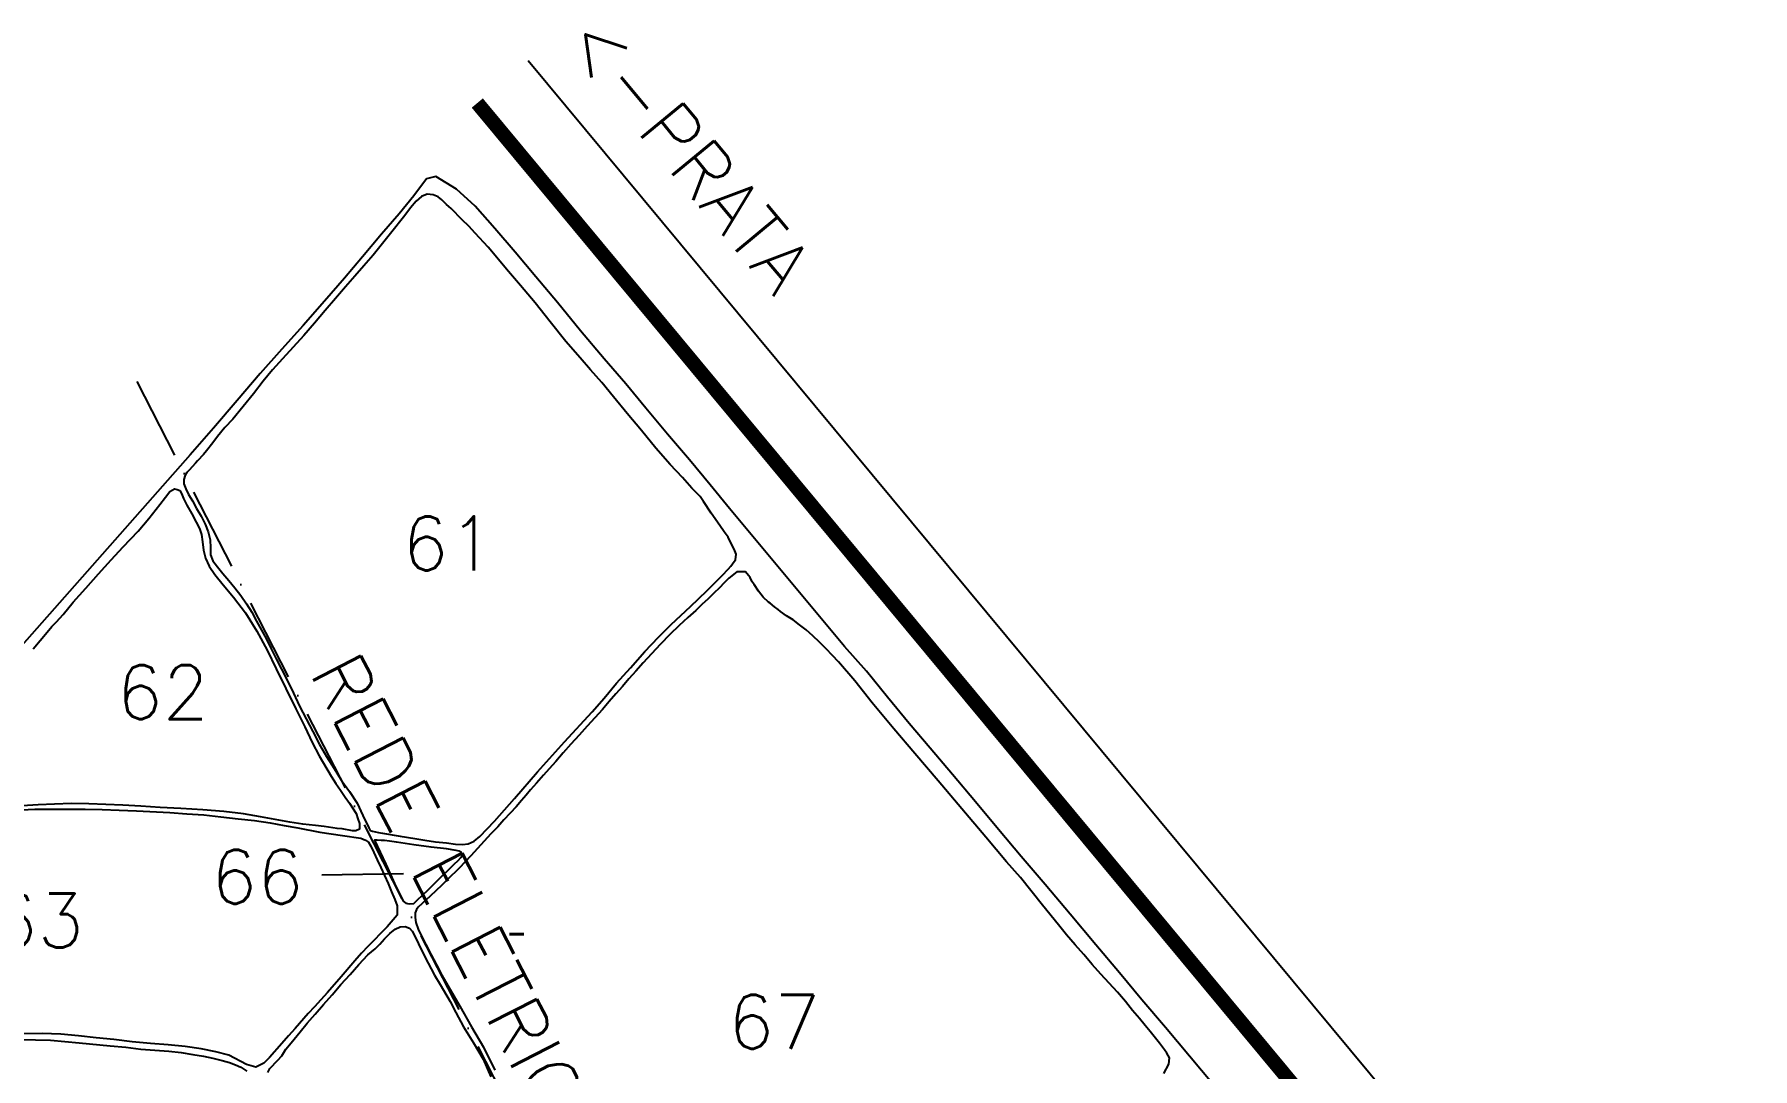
# Model space of a CAD drawing. Extents: x 730929 to 735129, y 7820181 to 7826121.
# Drawn here: x 731992 to 732821, y 7824330 to 7824829 of the extents above; entities that cross this region are included whole.
import ezdxf

# ---------------------------------------------------------------- set-up
doc = ezdxf.new("R2010")
doc.units = 0
doc.header["$MEASUREMENT"] = 0
doc.linetypes.add('CENTER2', pattern=[1.125, 0.75, -0.125, 0.125, -0.125])
doc.linetypes.add('LIN3', pattern=[30, 20, -5, 0, -5])
for name, color, linetype in [('0114000475', 1, 'Continuous'), ('0114000475061', 5, 'Continuous'), ('0114000475062', 5, 'Continuous'), ('0114000475063', 5, 'Continuous'), ('0114000475064', 5, 'Continuous'), ('0114000475066', 5, 'Continuous'), ('0114000475067', 5, 'Continuous'), ('0114000475068', 5, 'Continuous'), ('REDE_DE_LUZ', 6, 'LIN3'), ('RODOVIA', 1, 'Continuous'), ('TEXTO_NUN_TAL', 7, 'Continuous')]:
    doc.layers.add(name, color=color, linetype=linetype)
doc.layers.add('TEXTO_DIVERSOS', color=7, linetype='Continuous', lineweight=5)
doc.styles.add('Simplex', font='simplex.shx')

msp = doc.modelspace()

# ---------------------------------------------------------------- linework, layer by layer
at = {"layer": '0114000475'}
msp.add_lwpolyline([(732560.41, 7824322.43), (732548.8, 7824336.25), (732537.24, 7824350.1), (732525.86, 7824363.56), (732515.08, 7824376.54), (732503.68, 7824390.02), (732491.28, 7824404.77), (732479.15, 7824419.11), (732467.62, 7824432.67), (732456.61, 7824445.7), (732445.6, 7824459.06), (732434.51, 7824472.23), (732423.73, 7824484.9), (732413.64, 7824496.83), (732403.19, 7824509.45), (732392.92, 7824522.03), (732382.32, 7824533.91), (732326.92, 7824600.49), (732317.63, 7824611.94), (732307.56, 7824624.03), (732296.91, 7824636.37), (732286.55, 7824648.83), (732276.81, 7824660.64), (732266.49, 7824672.74), (732255.08, 7824686.24), (732243.85, 7824699.8), (732233.51, 7824712.22), (732223.45, 7824724.09), (732213.66, 7824735.51), (732204.12, 7824746.34), (732195.24, 7824754.56), (732185.27, 7824760.68), (732180.65, 7824759.47), (732174.64, 7824751.35), (732167.57, 7824742.58), (732158.96, 7824732.82), (732149.75, 7824721.96), (732141.07, 7824711.62), (732131.45, 7824700.49), (732121.15, 7824688.81), (732110.86, 7824677.31), (732100.51, 7824665.55), (732089.43, 7824652.56), (732077.97, 7824639.19), (732066.65, 7824626.44), (731850.72, 7824381.96)], dxfattribs=at)
at = {"layer": '0114000475061'}
msp.add_lwpolyline([(732063.68, 7824612.38), (732064.56, 7824610.07), (732065.95, 7824607.29), (732067.73, 7824604.2), (732069.81, 7824600.47), (732071.91, 7824596.76), (732073.92, 7824593.02), (732075.39, 7824589.25), (732076.31, 7824585.33), (732076.41, 7824581.5), (732076.44, 7824578.1), (732077.64, 7824575.24), (732079.81, 7824572.45), (732082.45, 7824569.17), (732085.26, 7824565.72), (732088.19, 7824562.23), (732091.14, 7824558.51), (732093.92, 7824554.6), (732096.4, 7824550.46), (732098.76, 7824546.17), (732101.13, 7824541.88), (732103.49, 7824537.44), (732105.75, 7824532.83), (732108.09, 7824528.02), (732110.67, 7824522.96), (732113.59, 7824517.44), (732116.6, 7824511.37), (732119.45, 7824505.2), (732122.57, 7824499.11), (732125.79, 7824492.94), (732129.09, 7824486.74), (732132.53, 7824480.83), (732136.1, 7824475.04), (732139.76, 7824469.38), (732143.56, 7824463.92), (732147.24, 7824458.37), (732150.04, 7824452.36), (732152.82, 7824446.43), (732153.48, 7824445.21), (732154.67, 7824444.89), (732157.6, 7824444.19), (732159.4, 7824443.85), (732167.96, 7824442.38), (732175.12, 7824441.37), (732179.85, 7824440.58), (732184.98, 7824439.79), (732190.37, 7824439.18), (732194.72, 7824438.61), (732198.02, 7824438.4), (732200.8, 7824438.77), (732203.67, 7824439.96), (732206.41, 7824442.25), (732213.52, 7824449.75), (732223.15, 7824460.67), (732234.31, 7824473.41), (732247.28, 7824487.94), (732260.58, 7824502.48), (732266.41, 7824509.07), (732272.33, 7824516.26), (732279.17, 7824523.72), (732285.98, 7824531.46), (732292.64, 7824538.45), (732298.8, 7824544.62), (732308.01, 7824553.2), (732315.97, 7824560.87), (732319.94, 7824564.87), (732323.57, 7824568.4), (732326.32, 7824571.18), (732327.57, 7824572.69), (732328.38, 7824573.87), (732329.16, 7824575), (732329.76, 7824575.78), (732330.07, 7824578.41), (732329.4, 7824580.04), (732328.47, 7824582.16), (732327.38, 7824584.31), (732326.17, 7824586.61), (732324.36, 7824589.29), (732322.28, 7824592.28), (732318.1, 7824598.26), (732314.3, 7824603.9), (732312.74, 7824606.24), (732308.79, 7824610.37), (732304.14, 7824615.43), (732298.31, 7824621.68), (732291.41, 7824629.66), (732284.47, 7824638.17), (732277.59, 7824646.36), (732270.98, 7824654.31), (732265.26, 7824661.28), (732259.84, 7824667.4), (732254.83, 7824673.14), (732247.9, 7824681.08), (732240.37, 7824690.49), (732233.2, 7824699.68), (732226.01, 7824708.06), (732219.35, 7824715.94), (732216.18, 7824719.67), (732210.39, 7824726.56), (732204.19, 7824733.4), (732201.08, 7824736.65), (732197.86, 7824739.71), (732192.67, 7824745.18), (732190.32, 7824747.21), (732188.03, 7824749.4), (732186.4, 7824750.82), (732183.93, 7824751.89), (732180.97, 7824752.09), (732178.32, 7824751), (732175.74, 7824748.74), (732173.01, 7824745.54), (732170.22, 7824741.86), (732163.32, 7824733.11), (732154.93, 7824722.7), (732150.51, 7824717.55), (732146.07, 7824712.62), (732141.55, 7824707.46), (732136.81, 7824701.85), (732131.8, 7824695.94), (732126.68, 7824689.95), (732121.51, 7824684.04), (732116.31, 7824678.26), (732111.25, 7824672.74), (732106.39, 7824667.41), (732101.86, 7824661.86), (732097.24, 7824655.89), (732092.31, 7824649.7), (732087.31, 7824643.61), (732083.34, 7824639.53), (732079.89, 7824635.26), (732077.66, 7824632.16), (732074.49, 7824628.35), (732073.07, 7824626.59), (732070.18, 7824623.48), (732069.21, 7824622.33), (732066.14, 7824619.03), (732065.09, 7824617.89), (732064.34, 7824616.66), (732063.68, 7824614.5)], close=True, dxfattribs=at)
at = {"layer": '0114000475062'}
msp.add_lwpolyline([(731990.97, 7824532.86), (731997.72, 7824540.91), (731999.92, 7824543.57), (732002.11, 7824545.92), (732005.33, 7824549.42), (732010.3, 7824555.25), (732016.34, 7824562.06), (732022.47, 7824569.06), (732028.61, 7824575.71), (732034.35, 7824582.04), (732041.58, 7824589.62), (732046.7, 7824595.68), (732052.05, 7824602.42), (732054.84, 7824605.97), (732056.9, 7824608.66), (732059.16, 7824610), (732060.47, 7824609.74), (732061.64, 7824609.15), (732062.56, 7824607.74), (732063.54, 7824605.38), (732065.1, 7824602.12), (732067.41, 7824597.95), (732069.62, 7824593.93), (732071.23, 7824590.82), (732072.17, 7824587.95), (732072.64, 7824584.39), (732073.04, 7824580.42), (732074.07, 7824576.55), (732075.8, 7824572.74), (732078.65, 7824568.73), (732082.58, 7824563.71), (732087.62, 7824557.7), (732093.35, 7824550.15), (732098.89, 7824541.36), (732103.9, 7824532.17), (732108.22, 7824523.1), (732112.89, 7824513.71), (732117.72, 7824503.9), (732121.95, 7824495.13), (732125.56, 7824487.63), (732128.85, 7824481.19), (732134.65, 7824471.42), (732136.93, 7824467.88), (732139.13, 7824464.56), (732141.53, 7824461.2), (732143.56, 7824458.34), (732146.73, 7824453.43), (732147.63, 7824450.77), (732148.37, 7824448.59), (732148.4, 7824445.89), (732146.53, 7824445.05), (732145.06, 7824445.02), (732140.06, 7824445.93), (732137.65, 7824446.09), (732131.3, 7824447.18), (732127.07, 7824447.54), (732121.08, 7824448.24), (732114.72, 7824449.17), (732100.67, 7824451.79), (732092.41, 7824453.22), (732082.97, 7824454.32), (732072.74, 7824455.12), (732062.17, 7824455.76), (732052.17, 7824456.32), (732042.8, 7824456.92), (732034.14, 7824457.34), (732026.04, 7824457.67), (732017.81, 7824458.02), (732009.38, 7824458.19), (732001.19, 7824457.95), (731993.33, 7824457.54), (731985.62, 7824457.11)], dxfattribs=at)
at = {"layer": '0114000475063'}
msp.add_lwpolyline([(731975.51, 7824454.74), (731991.71, 7824455.45), (732016, 7824455.54), (732024.24, 7824455.25), (732032.5, 7824454.94), (732040.85, 7824454.64), (732056.93, 7824453.8), (732065.03, 7824453.28), (732073.25, 7824452.71), (732081.51, 7824451.82), (732089.76, 7824450.89), (732097.78, 7824449.93), (732105.21, 7824448.81), (732112.05, 7824447.59), (732118.63, 7824446.43), (732129.24, 7824444.34), (732140.17, 7824442.81), (732149, 7824441.51), (732151.35, 7824440.59), (732152.65, 7824439.56), (732153.78, 7824437.58), (732155.25, 7824434.54), (732156.86, 7824431.07), (732158.6, 7824427.3), (732162.22, 7824419.6), (732163.79, 7824415.64), (732165.39, 7824411.88), (732166.47, 7824408.88), (732166.52, 7824404.28), (732161.72, 7824398.74), (732158.46, 7824395.54), (732155.39, 7824392.34), (732152.41, 7824389.24), (732149.4, 7824385.99), (732146.14, 7824382.27), (732139.51, 7824374.64), (732132.87, 7824367.1), (732129.69, 7824363.5), (732126.65, 7824360.05), (732123.68, 7824356.85), (732117.32, 7824349.72), (732114.12, 7824346.06), (732110.96, 7824342.49), (732104.98, 7824335.72), (732102.17, 7824332.91), (732098.35, 7824331.02), (732093.93, 7824332.36), (732085.31, 7824336.75), (732079.01, 7824338.42), (732072.02, 7824339.81), (732064.26, 7824340.95), (732056.06, 7824341.82), (732047.52, 7824342.44), (732038.74, 7824343.32), (732029.84, 7824344.35), (732021.28, 7824345.25), (732012.84, 7824346.1), (732004.22, 7824346.91), (731995.35, 7824347.24), (731986.13, 7824347.12)], dxfattribs=at)
at = {"layer": '0114000475064'}
msp.add_lwpolyline([(731984.05, 7824344.31), (731992.04, 7824344.22), (731999.35, 7824344.02), (732013.07, 7824342.74), (732028.03, 7824341.32), (732035.65, 7824340.59), (732042.83, 7824339.77), (732049.63, 7824339.17), (732056.33, 7824338.7), (732062.36, 7824338.06), (732067.89, 7824337.21), (732073.05, 7824336.29), (732077.69, 7824335.37), (732082.06, 7824334.26), (732085.7, 7824333.24), (732088.54, 7824332.21), (732091.1, 7824330.96), (732093.94, 7824329.14)], dxfattribs=at)
at = {"layer": '0114000475066'}
msp.add_lwpolyline([(732161.02, 7824429.01), (732163.35, 7824423.99), (732165.33, 7824419.61), (732169.5, 7824411.14), (732170.8, 7824410.21), (732172.35, 7824409.8), (732174.66, 7824410), (732176.85, 7824412.25), (732178.23, 7824413.48), (732181.79, 7824416.86), (732185.14, 7824420.32), (732188.11, 7824423.19), (732191.4, 7824426.41), (732194.06, 7824428.94), (732196.04, 7824430.79), (732197.32, 7824432.15), (732197.93, 7824433.1), (732197.58, 7824434.65), (732196.39, 7824435.17), (732195.08, 7824435.56), (732190.42, 7824436.29), (732182.92, 7824437.09), (732174.65, 7824438.35), (732166.2, 7824439.57), (732162.78, 7824440.11), (732160.42, 7824440.29), (732158.77, 7824440.37), (732156.89, 7824440.46), (732155.62, 7824440.52), (732158.41, 7824434.68)], close=True, dxfattribs=at)
at = {"layer": '0114000475067'}
msp.add_lwpolyline([(732536.43, 7824327.93), (732538.91, 7824332.45), (732539.2, 7824335.5), (732537.85, 7824337.78), (732536.73, 7824339.38), (732534.41, 7824342.62), (732529.91, 7824348.19), (732527.47, 7824351.06), (732524.63, 7824354.44), (732521.38, 7824358.4), (732517.89, 7824362.62), (732514.05, 7824367.13), (732510.13, 7824371.52), (732506, 7824375.93), (732501.93, 7824380.55), (732497.84, 7824385.29), (732493.67, 7824390.06), (732489.51, 7824394.93), (732485.55, 7824399.74), (732477.86, 7824409.11), (732467.22, 7824422.45), (732460.53, 7824430.07), (732450.57, 7824442.01), (732438.96, 7824455.61), (732427.55, 7824469.12), (732416.32, 7824482.4), (732406.17, 7824494.29), (732395.8, 7824506.76), (732387.41, 7824517.42), (732379.48, 7824526.49), (732376.63, 7824529.63), (732373.55, 7824532.81), (732370.32, 7824536.03), (732367.06, 7824539.13), (732363.95, 7824541.98), (732360.67, 7824544.4), (732357.54, 7824546.78), (732354.46, 7824548.78), (732351.52, 7824550.9), (732350.33, 7824551.75), (732348.58, 7824553.05), (732346.54, 7824554.88), (732345.77, 7824555.3), (732343.18, 7824557.79), (732340.87, 7824560.65), (732338.75, 7824563.85), (732337.81, 7824565.2), (732336.82, 7824567.29), (732336.08, 7824568.23), (732334.57, 7824570.02), (732334.57, 7824570.02), (732330.46, 7824569.92), (732330.46, 7824569.92), (732326.6, 7824566.93), (732324.39, 7824564.68), (732322.06, 7824562.28), (732319.4, 7824559.6), (732316.49, 7824556.82), (732313.74, 7824554.29), (732310.58, 7824551.37), (732306.8, 7824547.89), (732302.64, 7824544.11), (732298.16, 7824539.67), (732293.57, 7824535.06), (732289.2, 7824530.46), (732285.26, 7824526.07), (732281.68, 7824522.04), (732278.4, 7824518.27), (732275.25, 7824514.72), (732272.06, 7824511.18), (732268.9, 7824507.45), (732265.58, 7824503.55), (732261.94, 7824499.58), (732258.23, 7824495.45), (732254.35, 7824491.2), (732250.4, 7824486.89), (732246.65, 7824482.57), (732243.1, 7824478.53), (732239.94, 7824474.98), (732237.2, 7824471.86), (732233.71, 7824467.94), (732230.9, 7824464.78), (732228.87, 7824462.29), (732226.49, 7824459.69), (732223.91, 7824456.66), (732221.12, 7824453.5), (732218.09, 7824450.28), (732215.07, 7824446.9), (732211.8, 7824443.51), (732202.08, 7824433.04), (732196.44, 7824426.95), (732190.86, 7824421.52), (732188.05, 7824418.81), (732182.42, 7824413.51), (732176.71, 7824408.15), (732175.84, 7824407.09), (732175.22, 7824405.41), (732175.16, 7824403.25), (732175.62, 7824400.73), (732176.72, 7824397.67), (732178.36, 7824394.25), (732180.46, 7824390.13), (732182.99, 7824385.28), (732185.48, 7824380.42), (732188.18, 7824375.36), (732190.97, 7824370.34), (732196.72, 7824360.43), (732202.4, 7824350.54), (732208.16, 7824340.59), (732213.66, 7824329.6)], dxfattribs=at)
at = {"layer": '0114000475068'}
msp.add_lwpolyline([(732104.2, 7824328.45), (732105.08, 7824330.33), (732108.94, 7824334.41), (732110.98, 7824336.46), (732112.89, 7824339.64), (732114.6, 7824341.72), (732116.84, 7824344.52), (732119.69, 7824348.14), (732123.14, 7824352.27), (732126.95, 7824356.57), (732131.03, 7824361.25), (732135.15, 7824365.97), (732139.43, 7824370.86), (732143.91, 7824375.75), (732148.12, 7824380.6), (732152.32, 7824385.14), (732155.93, 7824388.17), (732158.12, 7824390.37), (732160.46, 7824392.86), (732163.03, 7824395.53), (732165.51, 7824397.57), (732168.07, 7824398.75), (732170.46, 7824398.8), (732172.49, 7824398.01), (732173.84, 7824396.58), (732175.22, 7824393.91), (732176.8, 7824390.44), (732179.88, 7824384.2), (732184.63, 7824375.48), (732187.27, 7824370.84), (732192.12, 7824362.63), (732194.92, 7824357.32), (732198.58, 7824350.44), (732203.41, 7824342.76), (732208.02, 7824334.9), (732211.67, 7824326.3)], dxfattribs=at)
at = {"layer": 'REDE_DE_LUZ', "ltscale": 2, "flags": 128}
msp.add_lwpolyline([(732040.92, 7824661.81), (732327.89, 7824102.05), (732626.52, 7823878.33), (732623.32, 7823855.55), (732614.34, 7823802.22), (732613.95, 7823800.57), (732613.49, 7823796.25), (732606.8, 7823754.84), (732582.23, 7823606.76), (732807.1, 7823167.8), (733308.86, 7822204.63), (733529.14, 7821779.24)], dxfattribs=at)
at = {"layer": 'RODOVIA', "flags": 128}
msp.add_lwpolyline([(732229.82, 7824816.55), (733005.15, 7823883.72), (733088.25, 7823783.74), (733318.79, 7823506.37), (733435.47, 7823366.36), (733510.06, 7823254.65), (733551.53, 7823146.25), (733574.87, 7823054.2), (733583.73, 7822984.78), (733586.43, 7822917.33), (733586.03, 7822845.64), (733577.1, 7822729.63), (733532.39, 7822173.41), (733546.65, 7821992.44), (733573.91, 7821907.23), (733616.74, 7821806.38), (733675.22, 7821668.23)], dxfattribs=at)
at = {"layer": 'RODOVIA', "linetype": 'CENTER2', "ltscale": 80, "const_width": 7}
msp.add_lwpolyline([(732205.21, 7824796.09), (732980.54, 7823863.26), (733063.64, 7823763.29), (733294.19, 7823485.9), (733409.8, 7823347.18), (733481.46, 7823239.87), (733520.97, 7823136.56), (733543.38, 7823048.22), (733551.81, 7822982.11), (733554.43, 7822916.78), (733554.04, 7822846.96), (733545.2, 7822732.14), (733500.29, 7822173.44), (733515.04, 7821986.22), (733543.88, 7821896.08), (733587.28, 7821793.89), (733645.75, 7821655.76)], dxfattribs=at)
at = {"layer": 'TEXTO_NUN_TAL'}
msp.add_lwpolyline([(732169.64, 7824424.27), (732130.13, 7824423.57)], dxfattribs=at)

# ---------------------------------------------------------------- texts
at = {"layer": 'TEXTO_DIVERSOS', "linetype": 'Continuous', "style": 'Simplex'}
for s, rotation, p in [('<-PRATA', 309.7322, (732246.04, 7824825.52)), ('REDE ELÉTRICA', 297.14246, (732123.93, 7824521.58, 716.76))]:
    msp.add_text(s, height=26, rotation=rotation, dxfattribs=at).set_placement(p)
at = {"layer": 'TEXTO_NUN_TAL', "linetype": 'Continuous', "style": 'Simplex'}
for s, p in [('61', (732169.06, 7824570.67, 716.76)), ('62', (732031.11, 7824498.86, 716.76)), ('66', (732076.68, 7824409.83, 716.76)), ('63', (731970.76, 7824388.75, 716.76)), ('67', (732326.17, 7824339.92, 716.76))]:
    msp.add_text(s, height=26, dxfattribs=at).set_placement(p)

doc.saveas('drawing.dxf')
